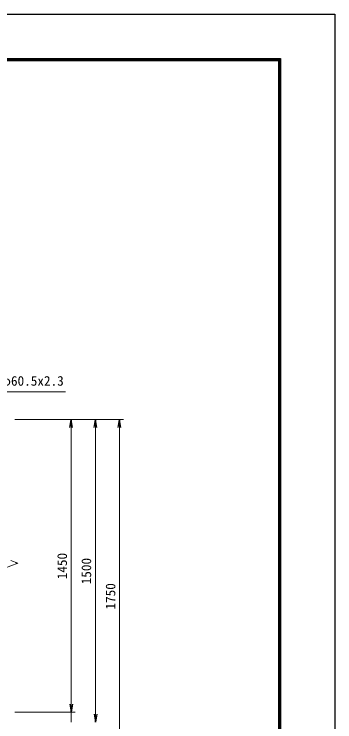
# Model space of a CAD drawing. Units: millimetres, scale not verified. Extents: x -4200 to 4200, y -2970 to 2970.
# Drawn here: x 2609 to 4200, y -537 to 2970 of the extents above; entities that cross this region are included whole.
import ezdxf
from ezdxf.enums import TextEntityAlignment as Align

# ---------------------------------------------------------------- set-up
doc = ezdxf.new("R2010")
doc.units = ezdxf.units.MM
doc.header["$LTSCALE"] = 10
for name, color, linetype, lineweight in [('0-7_D-STR-DIM', 7, 'Continuous', 13), ('0-A_D-STR-TXT', 7, 'Continuous', 13), ('0-B_D-STR2', 7, 'Continuous', 13), ('0-C_D-TTL', 7, 'Continuous', 25)]:
    doc.layers.add(name, color=color, linetype=linetype, lineweight=lineweight)
doc.layers.add('0-8_0', color=7, linetype='Continuous')
doc.styles.add('ＭＳ ゴシック', font='')
doc.styles.get('ＭＳ ゴシック').set_extended_font_data('MS Gothic')

# ---------------------------------------------------------------- blocks, each defined once
blk = doc.blocks.new('_Open')
at = {"layer": '0-8_0'}
blk.add_line((-10, 1.667), (0, 0), dxfattribs=at)
blk.add_lwpolyline([(-10, -1.667), (0, 0), (-10, 0)], dxfattribs=at)

msp = doc.modelspace()

# ---------------------------------------------------------------- linework, layer by layer
at = {"layer": '0-7_D-STR-DIM'}
for p, q in [((2611.99, 961.37), (2911.99, 961.37)), ((2611.99, 961.37), (3031.99, 961.37)), ((2611.99, 961.37), (3151.99, 961.37)), ((2891.99, -448.63), (2891.99, 921.37)), ((3011.99, -498.63), (3011.99, 921.37)), ((3131.99, -748.63), (3131.99, 921.37)), ((2556.75, 223.54), (2627.23, 249.19)), ((2627.23, 249.19), (2591.99, 262.02)), ((2891.99, -448.63), (2891.99, -408.63)), ((2611.99, -488.63), (2911.99, -488.63)), ((2611.99, -488.63), (2911.99, -488.63)), ((2891.99, -538.63), (2891.99, -488.63))]:
    msp.add_line(p, q, dxfattribs=at)
at = {"layer": '0-A_D-STR-TXT'}
msp.add_lwpolyline([(2862.89, 1098.46), (2329.73, 1098.46), (2247.8, 872.73)], dxfattribs=at)
at = {"layer": '0-B_D-STR2'}
for p, q in [((2622.75, 247.56), (2617.62, 252.69)), ((2625.37, 248.51), (2626.36, 249.51))]:
    msp.add_line(p, q, dxfattribs=at)
at = {"layer": '0-C_D-TTL', "color": 2}
msp.add_lwpolyline([(-4200, 2970), (4200, 2970), (4200, -2970), (-4200, -2970)], close=True, dxfattribs=at)
at = {"layer": '0-C_D-TTL'}
for points in [[(-3930, 2750), (3930, 2750), (3930, -2750), (-3930, -2750)], [(-3927.5, 2747.5), (3927.5, 2747.5), (3927.5, -2747.5), (-3927.5, -2747.5)], [(-3925, 2745), (3925, 2745), (3925, -2745), (-3925, -2745)], [(-3922.5, 2742.5), (3922.5, 2742.5), (3922.5, -2742.5), (-3922.5, -2742.5)], [(-3920, 2740), (3920, 2740), (3920, -2740), (-3920, -2740)]]:
    msp.add_lwpolyline(points, close=True, dxfattribs=at)

# ---------------------------------------------------------------- block references
at = {"layer": '0-7_D-STR-DIM', "xscale": 4, "yscale": 4}
for p, rotation in [((2891.99, 961.37), 90), ((3011.99, 961.37), 90), ((3131.99, 961.37), 90), ((2891.99, -488.63), 270), ((2891.99, -488.63), 270), ((3011.99, -538.63), 270)]:
    msp.add_blockref('_Open', p, dxfattribs=dict(at, rotation=rotation))

# ---------------------------------------------------------------- texts
at = {"layer": '0-7_D-STR-DIM', "style": 'ＭＳ ゴシック'}
for s, p in [('1450', (2885.24, 169.47)), ('1500', (3005.24, 144.47)), ('1750', (3125.24, 19.47))]:
    msp.add_text(s, height=48.09, rotation=90, dxfattribs=at).set_placement(p, align=Align.BOTTOM_LEFT)
at = {"layer": '0-A_D-STR-TXT', "style": 'ＭＳ ゴシック'}
msp.add_text('門柱 φ60.5x2.3', height=48.09, dxfattribs=at).set_placement((2379.38, 1114.35), align=Align.BOTTOM_LEFT)

doc.saveas('drawing.dxf')
